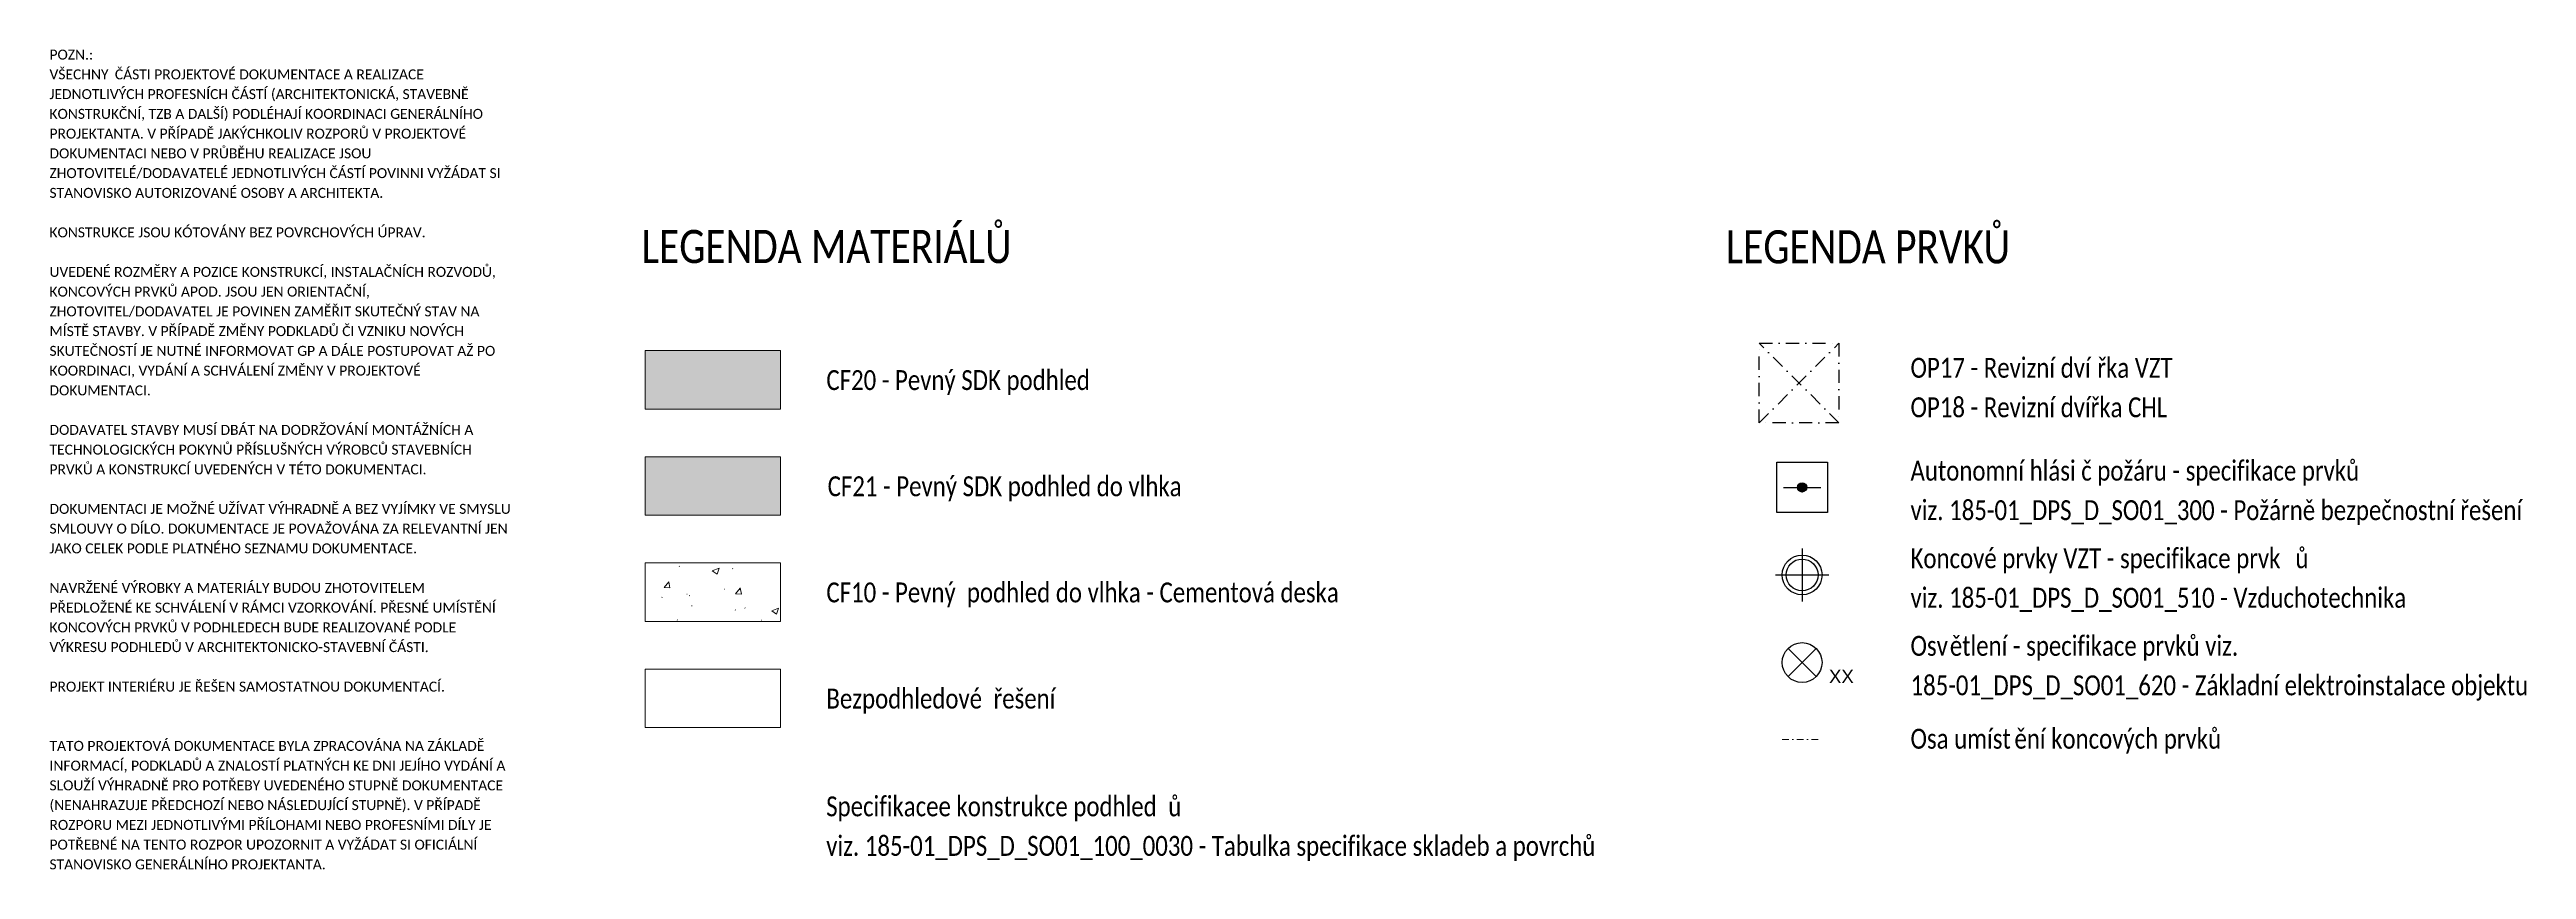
# Model space of a CAD drawing. Header units: millimetres. Extents: x -8397 to 42027, y -1655 to 57416.
# Drawn here: x 23366 to 42027, y -1655 to 4524 of the extents above.
import ezdxf

# ---------------------------------------------------------------- set-up
doc = ezdxf.new("R2010")
doc.units = ezdxf.units.MM
doc.linetypes.add('ABMV_DashDot_2_2mm-S0_6mm', pattern=[110, 50, -30, 0, -30])
doc.linetypes.add('HA_DashDot_4mm-S1mm', pattern=[200, 100, -50, 0, -50])
for name, color, linetype, lineweight in [('A-DETL-____-OTLN', 9, 'Continuous', 25), ('A-DETL-____-THIN', 9, 'Continuous', 9), ('A-DETL-GENF-OTLN', 9, 'Continuous', 9), ('A-FLOR-____-OVHD', 9, 'HA_DashDot_4mm-S1mm', 25), ('G-____-____-TEXT', 9, 'Continuous', 5)]:
    doc.layers.add(name, color=color, linetype=linetype, lineweight=lineweight)
doc.styles.add('Arial', font='arial.ttf', dxfattribs={"height": 100})
doc.styles.add('Calibri', font='calibri.ttf', dxfattribs={"height": 75})
doc.styles.add('Calibri_1', font='calibri.ttf', dxfattribs={"width": 0.8, "height": 250})
doc.styles.add('Calibri_2', font='calibri.ttf', dxfattribs={"width": 0.8, "height": 150})

msp = doc.modelspace()

# ---------------------------------------------------------------- hatches: boundary and pattern name
at = {"layer": 'A-DETL-GENF-OTLN'}
for color, points in [(254, [(28872.5, 1815.2), (28872.5, 2255.2), (27852.5, 2255.2), (27852.5, 1815.2)]), (254, [(28872.5, 1015.2), (28872.5, 1455.2), (27852.5, 1455.2), (27852.5, 1015.2)]), (1, [(36570, 1189.8), (36579.1, 1191), (36587.5, 1194.5), (36594.8, 1200), (36600.3, 1207.3), (36603.8, 1215.7), (36605, 1224.8), (36603.8, 1233.8), (36600.3, 1242.3), (36594.8, 1249.5), (36587.5, 1255.1), (36579.1, 1258.6), (36570, 1259.8), (36560.9, 1258.6), (36552.5, 1255.1), (36545.3, 1249.5), (36539.7, 1242.3), (36536.2, 1233.8), (36535, 1224.8), (36536.2, 1215.7), (36539.7, 1207.3), (36545.3, 1200), (36552.5, 1194.5), (36560.9, 1191)])]:
    msp.add_hatch(color=color, dxfattribs=at).paths.add_polyline_path(points)
at = {"layer": 'A-DETL-GENF-OTLN', "lineweight": 5}
h = msp.add_hatch(dxfattribs=at)
h.set_pattern_fill('FP_3', color=8, style=0, pattern_type=2)
h.set_pattern_definition([(50, (27023.4, 0), (537.94, -47.06), [56.25, -618.75]), (355, (27023.4, 0), (-104.06, 564.14), [45, -495]), (100.45, (27068.23, -3.9), (433.89, 517.08), [47.8, -525.86]), (46.184, (27023.4, 150), (800.43, -124.14), [84.38, -928.12]), (96.636, (27090.1, 139.66), (701, 730.6), [71.7, -788.78]), (351.184, (27023.4, 150), (701, 730.6), [67.5, -742.5]), (21, (27098.4, 112.5), (447.68, -301.96), [56.25, -618.75]), (326, (27098.4, 112.5), (182.49, 543.86), [45, -495]), (71.45, (27135.7, 87.34), (630.17, 241.9), [47.8, -525.86]), (37.5, (27023.4, 0), (9.12, 249.67), [3.353, -485.647, 3.353, -499.147, -496.875]), (37.5, (27023.4, 0), (9.12, 249.67), [-991.5, 3.353, -493.52]), (7.5, (27023.4, 0), (197.302, 295.81), [3.353, -283.147, 3.353, -474.397, -189.375]), (7.5, (27023.4, 0), (197.302, 295.81), [-764.25, 3.353, -186.02]), (327.5, (26856.15, 0), (400.367, -16.916), [3.353, -184.147, 3.353, -581.647, -776.25]), (327.5, (26856.15, 0), (400.367, -16.916), [-772.5, 3.353, -772.897]), (317.5, (26781.15, 0), (437.39, 75.08), [3.353, -240.397, 3.353, -385.147, -551.25]), (317.5, (26781.15, 0), (437.39, 75.08), [-632.25, 3.35, -547.9])])
h.paths.add_polyline_path([(28872.5, 215.2), (28872.5, 655.2), (27852.5, 655.2), (27852.5, 215.2)])

# ---------------------------------------------------------------- linework, layer by layer
at = {"layer": 'A-DETL-____-OTLN'}
for p, q in [((36380, 1414.8), (36760, 1414.8)), ((36380, 1034.8), (36380, 1414.8)), ((36760, 1414.8), (36760, 1034.8)), ((36430, 1224.8), (36710, 1224.8)), ((36570, 1189.8), (36570, 1259.8)), ((36760, 1034.8), (36380, 1034.8)), ((36570, 764.8), (36570, 364.8)), ((36370, 564.8), (36770, 564.8)), ((36676.1, 10.8), (36463.9, -201.3)), ((36463.9, 10.8), (36676.1, -201.3))]:
    msp.add_line(p, q, dxfattribs=at)
at = {"layer": 'A-DETL-____-OTLN', "linetype": 'ABMV_DashDot_2_2mm-S0_6mm', "lineweight": 5}
msp.add_line((36420, -675.2), (36720, -675.2), dxfattribs=at)
at = {"layer": 'A-DETL-____-OTLN'}
for centre, radius in [((36570, 1224.8), 35), ((36570, 564.8), 150), ((36570, 564.8), 120), ((36570, -95.2), 150)]:
    msp.add_circle(centre, radius, dxfattribs=at)
at = {"layer": 'A-DETL-____-THIN'}
for p, q in [((28872.5, 2255.2), (27852.5, 2255.2)), ((27852.5, 2255.2), (27852.5, 1815.2)), ((28872.5, 1815.2), (28872.5, 2255.2)), ((27852.5, 1815.2), (28872.5, 1815.2)), ((28872.5, 1455.2), (27852.5, 1455.2)), ((27852.5, 1455.2), (27852.5, 1015.2)), ((28872.5, 1015.2), (28872.5, 1455.2)), ((27852.5, 1015.2), (28872.5, 1015.2)), ((28872.5, 655.2), (27852.5, 655.2)), ((27852.5, 655.2), (27852.5, 215.2)), ((28872.5, 215.2), (28872.5, 655.2)), ((27852.5, 215.2), (28872.5, 215.2)), ((28872.5, -144.8), (27852.5, -144.8)), ((27852.5, -144.8), (27852.5, -584.8)), ((28872.5, -584.8), (28872.5, -144.8)), ((27852.5, -584.8), (28872.5, -584.8))]:
    msp.add_line(p, q, dxfattribs=at)
for start, end in [(0, 180), (180, 360)]:
    msp.add_arc((36570, 1224.8), 35, start, end, dxfattribs=at)
at = {"layer": 'A-FLOR-____-OVHD'}
for p, q in [((36246.9, 1711.3), (36246.9, 2311.3)), ((36246.9, 2311.3), (36846.9, 2311.3)), ((36246.9, 1711.3), (36846.9, 2311.3)), ((36846.9, 1711.3), (36246.9, 2311.3)), ((36846.9, 2311.3), (36846.9, 1711.3)), ((36846.9, 1711.3), (36246.9, 1711.3))]:
    msp.add_line(p, q, dxfattribs=at)

# ---------------------------------------------------------------- texts
at = {"layer": 'G-____-____-TEXT', "color": 7, "lineweight": 9, "attachment_point": 1}
for s, insert, char_height, width, style in [('POZN.: ', (23365.8, 4523.2), 75, 448.945, 'Calibri'), ('VŠECHNY ', (23365.8, 4374.4), 75, 597.257, 'Calibri'), ('ČÁSTI PROJEKTOVÉ DOKUMENTACE A REALIZACE ', (23858.6, 4374.4), 75, 2978.269, 'Calibri'), ('JEDNOTLIVÝCH PROFESNÍCH ČÁSTÍ (ARCHITEKTONICKÁ, STAVEBNĚ ', (23365.8, 4225.6), 75, 4028.48, 'Calibri'), ('KONSTRUKČNÍ, TZB A DALŠÍ) PODLÉHAJÍ KOORDINACI GENERÁLNÍHO ', (23365.8, 4076.8), 75, 4164.767, 'Calibri'), ('PROJEKTANTA. V\xa0PŘÍPADĚ JAKÝCHKOLIV ROZPORŮ V\xa0PROJEKTOVÉ ', (23365.8, 3927.9), 75, 4004.429, 'Calibri'), ('DOKUMENTACI NEBO V\xa0PRŮBĚHU REALIZACE JSOU ', (23365.8, 3779.1), 75, 3106.539, 'Calibri'), ('ZHOTOVITELÉ/DODAVATELÉ JEDNOTLIVÝCH ČÁSTÍ POVINNI VYŽÁDAT SI ', (23365.8, 3630.3), 75, 4337.129, 'Calibri'), ('STANOVISKO AUTORIZOVANÉ OSOBY A ARCHITEKTA.', (23365.8, 3481.4), 75, 3178.691, 'Calibri'), ('KONSTRUKCE JSOU KÓTOVÁNY BEZ POVRCHOVÝCH ÚPRAV. ', (23365.8, 3183.8), 75, 3627.636, 'Calibri'), ('LEGENDA MATERIÁL', (27827, 3164.8), 250, 3136.202, 'Calibri_1'), ('Ů', (30414.7, 3164.8), 250, 243.713, 'Calibri_1'), ('Ů', (37936.8, 3162.1), 250, 243.713, 'Calibri_1'), ('LEGENDA PRVK', (35994.8, 3162.1), 250, 2353.755, 'Calibri_1'), ('UVEDENÉ ROZMĚRY A POZICE KONSTRUKCÍ, INSTALAČNÍCH ROZVODŮ, ', (23365.8, 2886.1), 75, 4293.037, 'Calibri'), ('KONCOVÝCH PRVKŮ APOD. JSOU JEN ORIENTAČNÍ, ', (23365.8, 2737.3), 75, 3094.514, 'Calibri'), ('ZHOTOVITEL/DODAVATEL JE POVINEN ZAMĚŘIT SKUTEČNÝ STAV NA ', (23365.8, 2588.5), 75, 4132.699, 'Calibri'), ('MÍSTĚ STAVBY. V PŘÍPADĚ ZMĚNY PODKLADŮ ČI VZNIKU NOVÝCH ', (23365.8, 2439.6), 75, 3980.378, 'Calibri'), ('SKUTEČNOSTÍ JE NUTNÉ INFORMOVAT GP A DÁLE POSTUPOVAT AŽ PO ', (23365.8, 2290.8), 75, 4285.02, 'Calibri'), ('KOORDINACI, VYDÁNÍ A SCHVÁLENÍ ZMĚNY V PROJEKTOVÉ ', (23365.8, 2142), 75, 3571.518, 'Calibri'), ('CF20 - Pevný SDK podhled', (29219, 2108), 150, 2494.852, 'Calibri_2'), ('OP17 - Revizní dví', (37386.7, 2200.7), 150, 1705.991, 'Calibri_2'), ('řka VZT', (38794.3, 2200.7), 150, 718.312, 'Calibri_2'), ('DOKUMENTACI. ', (23365.8, 1993.2), 75, 1002.109, 'Calibri'), ('OP18 - Revizní dvířka CHL', (37386.7, 1903), 150, 2443.544, 'Calibri_2'), ('DODAVATEL STAVBY MUSÍ DBÁT NA DODRŽOVÁNÍ MONTÁŽNÍCH A ', (23365.8, 1695.5), 75, 4072.573, 'Calibri'), ('TECHNOLOGICKÝCH POKYNŮ PŘÍSLUŠNÝCH VÝROBCŮ STAVEBNÍCH ', (23365.8, 1546.7), 75, 4072.573, 'Calibri'), ('PRVKŮ A KONSTRUKCÍ UVEDENÝCH V TÉTO DOKUMENTACI.', (23365.8, 1397.8), 75, 3599.577, 'Calibri'), ('CF21 - Pevný SDK podhled do vlhka', (29228.6, 1308), 150, 3354.26, 'Calibri_2'), ('Autonomní hlási', (37386.7, 1425.4), 150, 1558.48, 'Calibri_2'), ('č požáru - specifikace prvků', (38672.6, 1425.4), 150, 2635.948, 'Calibri_2'), ('DOKUMENTACI JE MOŽNÉ UŽÍVAT VÝHRADNĚ A BEZ VYJÍMKY VE SMYSLU ', (23365.8, 1100.2), 75, 4401.264, 'Calibri'), ('viz. 185-01_DPS_D_SO01_300 - Požárně bezpečnostní řešení', (37386.7, 1127.7), 150, 5810.631, 'Calibri_2'), ('SMLOUVY O DÍLO. DOKUMENTACE JE POVAŽOVÁNA ZA RELEVANTNÍ JEN ', (23365.8, 951.4), 75, 4401.264, 'Calibri'), ('JAKO CELEK PODLE PLATNÉHO SEZNAMU DOKUMENTACE.', (23365.8, 802.5), 75, 3515.4, 'Calibri'), ('Koncové prvky VZT - specifikace prvk', (37386.7, 765.4), 150, 3514.598, 'Calibri_2'), ('ů', (40286.5, 765.4), 150, 121.857, 'Calibri_2'), ('PŘEDLOŽENÉ KE SCHVÁLENÍ V RÁMCI VZORKOVÁNÍ. PŘESNÉ UMÍSTĚNÍ ', (23365.8, 356), 75, 4285.02, 'Calibri'), ('NAVRŽENÉ VÝROBKY A MATERIÁLY BUDOU ZHOTOVITELEM ', (23365.8, 504.9), 75, 3615.611, 'Calibri'), ('CF10 - Pevný  podhled do vlhka - Cementová deska', (29219, 508), 150, 4855.02, 'Calibri_2'), ('viz. 185-01_DPS_D_SO01_510 - Vzduchotechnika', (37386.7, 467.7), 150, 4726.749, 'Calibri_2'), ('KONCOVÝCH PRVKŮ V PODHLEDECH BUDE REALIZOVANÉ PODLE ', (23365.8, 207.2), 75, 3924.26, 'Calibri'), ('VÝKRESU PODHLEDŮ V ARCHITEKTONICKO-STAVEBNÍ ČÁSTI. ', (23365.8, 58.4), 75, 3647.678, 'Calibri'), ('Osv', (37386.7, 105.4), 150, 359.156, 'Calibri_2'), ('ětlení - specifikace prvků viz.', (37683, 105.4), 150, 2712.91, 'Calibri_2'), ('185-01_DPS_D_SO01_620 - Základní elektroinstalace objektu', (37386.7, -192.3), 150, 5868.352, 'Calibri_2'), ('PROJEKT INTERIÉRU JE ŘEŠEN SAMOSTATNOU DOKUMENTACÍ.', (23365.8, -239.3), 75, 3775.948, 'Calibri'), ('Bezpodhledové ', (29219, -292), 150, 1526.413, 'Calibri_2'), ('řešení ', (30478.4, -292), 150, 628.523, 'Calibri_2'), ('TATO PROJEKTOVÁ DOKUMENTACE BYLA ZPRACOVÁNA NA ZÁKLADĚ ', (23365.8, -685.7), 75, 4176.792, 'Calibri'), ('Osa umíst', (37386.7, -594.6), 150, 949.198, 'Calibri_2'), ('ění koncových prvků', (38169.9, -594.6), 150, 1968.945, 'Calibri_2'), ('INFORMACÍ, PODKLADŮ A ZNALOSTÍ PLATNÝCH KE DNI JEJÍHO VYDÁNÍ A ', (23365.8, -834.6), 75, 4377.214, 'Calibri'), ('SLOUŽÍ VÝHRADNĚ PRO POTŘEBY UVEDENÉHO STUPNĚ DOKUMENTACE ', (23365.8, -983.4), 75, 4369.197, 'Calibri'), ('(NENAHRAZUJE PŘEDCHOZÍ NEBO NÁSLEDUJÍCÍ STUPNĚ). V PŘÍPADĚ ', (23365.8, -1132.2), 75, 4140.716, 'Calibri'), ('Specifikacee konstrukce podhled', (29217.6, -1104.2), 150, 3123.375, 'Calibri_2'), ('ů ', (31794.7, -1104.2), 150, 173.165, 'Calibri_2'), ('ROZPORU MEZI JEDNOTLIVÝMI PŘÍLOHAMI NEBO PROFESNÍMI DÍLY JE ', (23365.8, -1281.1), 75, 4256.961, 'Calibri'), ('POTŘEBNÉ NA TENTO ROZPOR UPOZORNIT A VYŽÁDAT SI OFICIÁLNÍ ', (23365.8, -1429.9), 75, 4108.648, 'Calibri'), ('viz. 185-01_DPS_D_SO01_100_0030 - Tabulka specifikace skladeb a povrchů', (29217.6, -1401.9), 150, 7317.803, 'Calibri_2'), ('STANOVISKO GENERÁLNÍHO PROJEKTANTA.', (23365.8, -1578.7), 75, 2633.543, 'Calibri')]:
    msp.add_mtext(s, dxfattribs=dict(at, insert=insert, char_height=char_height, width=width, style=style))
at = {"layer": 'G-____-____-TEXT', "color": 11, "lineweight": 9, "insert": (36772.6, -150), "char_height": 100, "width": 224.472, "attachment_point": 1, "style": 'Arial'}
msp.add_mtext('XX', dxfattribs=at)

doc.saveas('drawing.dxf')
